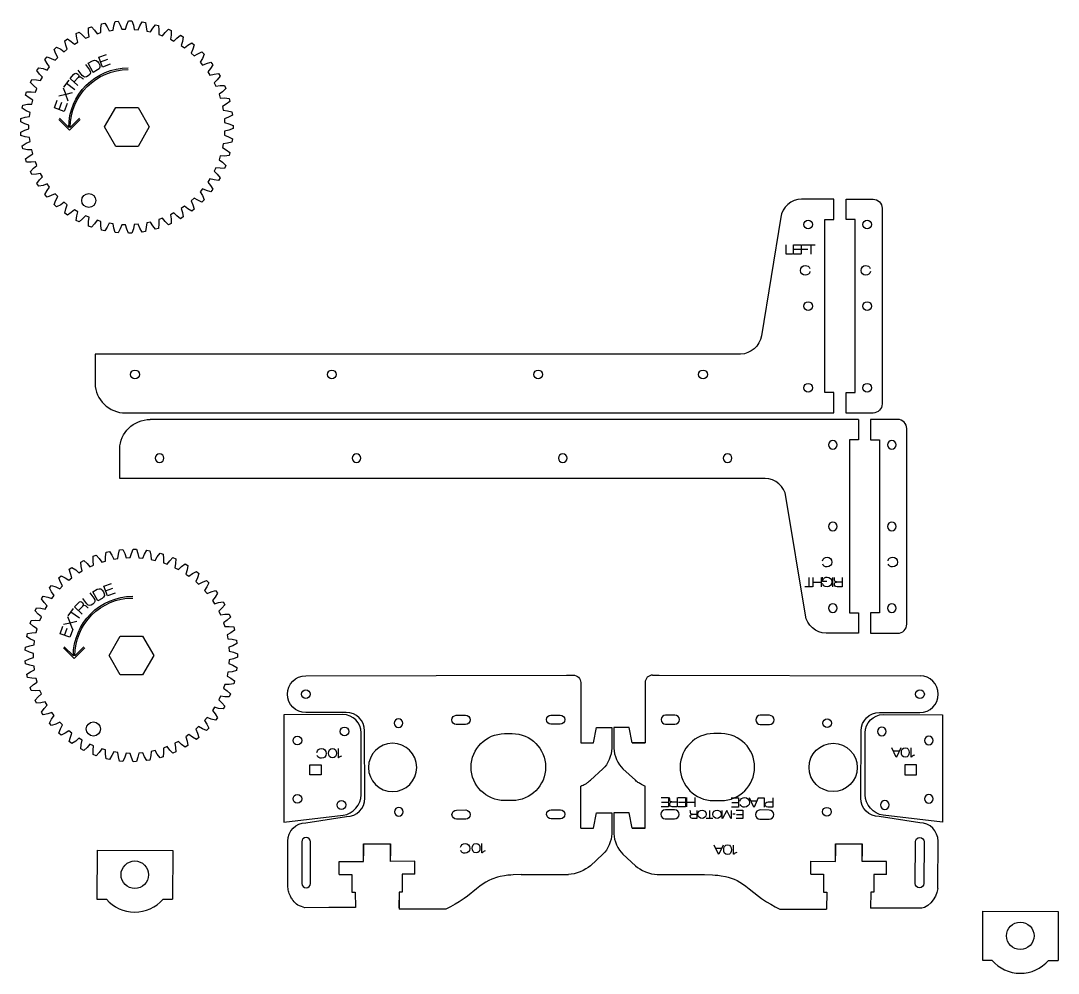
# Model space of a CAD drawing. Extents: x -1581 to 572, y -350 to 1591.
# Drawn here: x 232.6 to 572.3, y 143 to 454.8 of the extents above; entities that cross this region are included whole.
import ezdxf

# ---------------------------------------------------------------- set-up
doc = ezdxf.new("R2010")
doc.units = 0
doc.layers.add('Cuts', color=1, linetype='Continuous', lineweight=25, true_color=0xff0000)
doc.layers.add('Text', color=5, linetype='Continuous', lineweight=25, true_color=0x0000ff)

msp = doc.modelspace()

# ---------------------------------------------------------------- linework, layer by layer
at = {"layer": 'Cuts', "color": 1, "lineweight": 25, "true_color": 0xff0000}
for p, q in [((506.92, 324.26), (275.01, 324.26)), ((325.9, 240.35), (411.34, 240.58)), ((411.34, 240.58), (413.47, 240.58)), ((415.95, 238.12), (415.95, 218.42)), ((437.04, 238.12), (437.04, 218.42)), ((439.51, 240.58), (441.64, 240.58)), ((441.64, 240.58), (527.09, 240.35)), ((420.15, 218.42), (421.14, 223.44)), ((421.14, 223.44), (426.14, 223.45)), ((426.14, 223.45), (426.15, 216.61)), ((426.85, 223.45), (426.83, 216.61)), ((431.85, 223.44), (426.85, 223.45)), ((432.84, 218.42), (431.85, 223.44)), ((415.95, 218.42), (420.15, 218.42)), ((432.84, 218.42), (437.04, 218.42)), ((437.04, 218.42), (432.84, 218.42)), ((415.95, 190.47), (415.95, 204.25)), ((437.04, 190.47), (437.04, 204.25)), ((420.15, 190.47), (421.14, 195.49)), ((421.14, 195.49), (426.14, 195.5)), ((426.14, 195.5), (426.15, 188.66)), ((426.85, 195.5), (426.83, 188.66)), ((431.85, 195.49), (426.85, 195.5)), ((432.84, 190.47), (431.85, 195.49)), ((415.95, 190.47), (420.15, 190.47)), ((432.84, 190.47), (437.04, 190.47)), ((437.04, 190.47), (432.84, 190.47)), ((344.82, 185.32), (353.62, 185.35)), ((344.82, 185.33), (344.83, 181.38)), ((344.83, 179.56), (344.82, 185.32)), ((353.63, 179.62), (353.62, 185.35)), ((353.62, 185.35), (353.62, 181.41)), ((499.36, 179.62), (499.37, 185.35)), ((499.37, 185.34), (499.36, 181.4)), ((499.37, 185.34), (508.17, 185.33)), ((508.16, 181.37), (508.17, 185.33)), ((508.17, 185.33), (508.16, 181.37)), ((257.55, 183.29), (257.49, 167.29)), ((257.55, 183.29), (282.35, 183.2)), ((282.35, 183.2), (282.29, 167.2)), ((508.16, 179.56), (508.16, 181.37)), ((336.84, 179.55), (344.83, 179.56)), ((336.84, 175.35), (336.84, 179.55)), ((361.64, 179.63), (353.63, 179.62)), ((361.64, 175.43), (361.64, 179.63)), ((491.35, 175.43), (491.35, 179.63)), ((491.35, 179.63), (499.36, 179.62)), ((516.15, 179.55), (508.16, 179.56)), ((516.15, 175.35), (516.15, 179.55)), ((336.84, 175.35), (341.01, 175.36)), ((341.01, 175.36), (341.01, 169.52)), ((361.64, 175.43), (357.49, 175.42)), ((357.49, 175.42), (357.49, 169.58)), ((357.49, 175.42), (357.49, 169.56)), ((385.82, 173.31), (384.89, 172.81)), ((386.83, 173.77), (385.82, 173.31)), ((388.75, 174.41), (386.83, 173.77)), ((389.62, 174.63), (388.75, 174.41)), ((391.05, 174.9), (389.62, 174.63)), ((392.09, 175.05), (391.05, 174.9)), ((393.02, 175.15), (392.09, 175.05)), ((393.84, 175.21), (393.02, 175.15)), ((396.48, 175.33), (393.84, 175.21)), ((396.48, 175.33), (411.99, 175.35)), ((441, 175.35), (456.51, 175.33)), ((456.51, 175.33), (459.15, 175.21)), ((459.15, 175.21), (459.97, 175.15)), ((459.97, 175.15), (460.89, 175.05)), ((460.89, 175.05), (461.94, 174.9)), ((461.94, 174.9), (463.37, 174.63)), ((463.37, 174.63), (464.23, 174.41)), ((464.23, 174.41), (466.16, 173.77)), ((466.16, 173.77), (467.16, 173.31)), ((467.16, 173.31), (468.1, 172.81)), ((491.35, 175.43), (495.5, 175.42)), ((495.5, 175.42), (495.5, 169.58)), ((516.15, 175.35), (511.98, 175.36)), ((511.98, 175.36), (511.98, 169.52)), ((320.06, 171.16), (320.04, 171.6)), ((381.82, 170.6), (378.83, 168.2)), ((382.92, 171.46), (381.82, 170.6)), ((383.74, 172.07), (382.92, 171.46)), ((384.89, 172.81), (383.74, 172.07)), ((468.1, 172.81), (469.25, 172.07)), ((469.25, 172.07), (470.07, 171.46)), ((470.07, 171.46), (471.16, 170.6)), ((471.16, 170.6), (474.16, 168.2)), ((532.89, 170.76), (532.6, 169.47)), ((532.89, 170.76), (532.94, 171.6)), ((257.49, 167.29), (260.61, 167.28)), ((279.17, 167.21), (282.29, 167.2)), ((341.01, 169.52), (342.06, 169.52)), ((342.06, 169.52), (342.19, 164.56)), ((356.46, 169.54), (356.44, 164.44)), ((357.49, 169.58), (356.46, 169.56)), ((356.46, 169.56), (356.51, 163.94)), ((357.49, 169.56), (356.46, 169.54)), ((377.77, 167.43), (376.18, 166.37)), ((378.83, 168.2), (377.77, 167.43)), ((474.16, 168.2), (475.21, 167.43)), ((475.21, 167.43), (476.81, 166.37)), ((495.5, 169.58), (496.53, 169.56)), ((496.53, 169.56), (496.48, 163.94)), ((510.93, 169.52), (510.88, 164.3)), ((511.98, 169.52), (510.93, 169.52)), ((531.42, 167.04), (530.57, 166)), ((532.11, 168.22), (531.42, 167.04)), ((532.6, 169.47), (532.11, 168.22)), ((333.49, 164.49), (325.65, 164.45)), ((342.19, 164.56), (333.49, 164.49)), ((368.99, 164), (356.51, 163.94)), ((371.81, 164.02), (368.99, 164)), ((373.31, 164.74), (371.81, 164.02)), ((374.82, 165.56), (373.31, 164.74)), ((376.18, 166.37), (374.82, 165.56)), ((476.81, 166.37), (478.17, 165.56)), ((478.17, 165.56), (479.68, 164.74)), ((479.68, 164.74), (481.17, 164.02)), ((481.17, 164.02), (483.99, 164)), ((483.99, 164), (496.48, 163.94)), ((527.71, 164.33), (510.9, 164.3)), ((528.49, 164.56), (527.71, 164.33)), ((529.59, 165.16), (528.49, 164.56)), ((530.57, 166), (529.59, 165.16)), ((547.55, 163.29), (547.49, 147.29)), ((547.55, 163.29), (572.35, 163.2)), ((572.35, 163.2), (572.29, 147.2)), ((547.49, 147.29), (550.61, 147.28)), ((569.17, 147.21), (572.29, 147.2))]:
    msp.add_line(p, q, dxfattribs=at)
for points in [[(302.09, 420.53), (302.09, 419.47), (300.71, 418.93), (299.33, 418.59), (299.25, 417.31), (300.57, 416.79), (301.87, 416.08), (301.73, 415.03), (300.3, 414.67), (298.89, 414.5), (298.64, 413.25), (299.89, 412.57), (301.08, 411.69), (300.82, 410.67), (299.35, 410.49), (297.93, 410.51), (297.52, 409.3), (298.67, 408.46), (299.74, 407.44), (299.35, 406.46), (297.87, 406.48), (296.46, 406.67), (295.91, 405.52), (296.94, 404.55), (297.87, 403.4), (297.35, 402.48), (295.89, 402.68), (294.52, 403.06), (293.82, 401.98), (294.72, 400.88), (295.5, 399.63), (294.87, 398.78), (293.44, 399.17), (292.13, 399.72), (291.3, 398.74), (292.05, 397.54), (292.66, 396.19), (291.93, 395.43), (290.56, 396), (289.33, 396.71), (288.38, 395.85), (288.97, 394.56), (289.41, 393.14), (288.58, 392.48), (287.3, 393.22), (286.17, 394.08), (285.12, 393.35), (285.54, 392), (285.79, 390.54), (284.89, 389.99), (283.71, 390.89), (282.7, 391.89), (281.57, 391.3), (281.81, 389.9), (281.87, 388.42), (280.91, 387.99), (279.85, 389.03), (278.98, 390.15), (277.78, 389.71), (277.84, 388.29), (277.71, 386.81), (276.7, 386.51), (275.79, 387.68), (275.07, 388.9), (273.82, 388.62), (273.7, 387.2), (273.38, 385.76), (272.34, 385.59), (271.59, 386.86), (271.03, 388.17), (269.75, 388.04), (269.45, 386.66), (268.96, 385.26), (267.9, 385.23), (267.31, 386.59), (266.93, 387.95), (265.65, 387.99), (265.17, 386.66), (264.5, 385.34), (263.45, 385.44), (263.04, 386.86), (262.83, 388.27), (261.57, 388.47), (260.93, 387.2), (260.09, 385.98), (259.06, 386.22), (258.84, 387.68), (258.81, 389.1), (257.58, 389.46), (256.78, 388.29), (255.8, 387.18), (254.81, 387.55), (254.77, 389.03), (254.93, 390.44), (253.76, 390.96), (252.82, 389.9), (251.7, 388.93), (250.76, 389.41), (250.92, 390.89), (251.25, 392.27), (250.16, 392.93), (249.08, 392), (247.85, 391.18), (246.99, 391.78), (247.33, 393.22), (247.83, 394.55), (246.83, 395.35), (245.65, 394.56), (244.33, 393.9), (243.54, 394.61), (244.07, 396), (244.74, 397.25), (243.85, 398.17), (242.58, 397.54), (241.18, 397.06), (240.49, 397.86), (241.19, 399.17), (242.02, 400.32), (241.25, 401.35), (239.91, 400.88), (238.46, 400.59), (237.88, 401.47), (238.74, 402.68), (239.71, 403.72), (239.08, 404.83), (237.69, 404.55), (236.21, 404.44), (235.75, 405.39), (236.76, 406.48), (237.85, 407.38), (237.37, 408.57), (235.96, 408.46), (234.48, 408.54), (234.14, 409.54), (235.28, 410.49), (236.48, 411.25), (236.16, 412.49), (234.74, 412.57), (233.28, 412.84), (233.08, 413.87), (234.33, 414.67), (235.61, 415.27), (235.45, 416.54), (234.05, 416.79), (232.64, 417.25), (232.58, 418.3), (233.92, 418.93), (235.27, 419.36), (235.27, 420.64), (233.92, 421.07), (232.58, 421.7), (232.64, 422.76), (234.05, 423.21), (235.45, 423.46), (235.61, 424.73), (234.33, 425.33), (233.08, 426.13), (233.28, 427.17), (234.74, 427.44), (236.16, 427.51), (236.48, 428.75), (235.28, 429.51), (234.14, 430.46), (234.48, 431.46), (235.96, 431.54), (237.37, 431.43), (237.85, 432.62), (236.76, 433.53), (235.75, 434.61), (236.21, 435.56), (237.69, 435.46), (239.08, 435.17), (239.71, 436.28), (238.74, 437.32), (237.88, 438.53), (238.46, 439.41), (239.91, 439.12), (241.25, 438.65), (242.02, 439.68), (241.19, 440.83), (240.49, 442.14), (241.18, 442.94), (242.58, 442.47), (243.85, 441.83), (244.74, 442.75), (244.07, 444), (243.54, 445.39), (244.33, 446.1), (245.65, 445.44), (246.83, 444.65), (247.83, 445.45), (247.33, 446.78), (246.99, 448.22), (247.85, 448.82), (249.08, 448), (250.16, 447.07), (251.25, 447.73), (250.92, 449.12), (250.76, 450.59), (251.7, 451.08), (252.82, 450.11), (253.76, 449.04), (254.93, 449.56), (254.77, 450.97), (254.81, 452.45), (255.8, 452.82), (256.78, 451.71), (257.58, 450.54), (258.81, 450.9), (258.84, 452.32), (259.06, 453.79), (260.09, 454.02), (260.93, 452.8), (261.57, 451.53), (262.83, 451.74), (263.04, 453.14), (263.45, 454.56), (264.5, 454.66), (265.17, 453.35), (265.65, 452.01), (266.93, 452.05), (267.31, 453.41), (267.9, 454.77), (268.96, 454.74), (269.45, 453.35), (269.75, 451.96), (271.03, 451.84), (271.59, 453.14), (272.34, 454.41), (273.38, 454.24), (273.7, 452.8), (273.82, 451.38), (275.07, 451.1), (275.79, 452.32), (276.7, 453.49), (277.71, 453.19), (277.84, 451.71), (277.78, 450.29), (278.98, 449.85), (279.85, 450.97), (280.91, 452.01), (281.87, 451.58), (281.81, 450.11), (281.57, 448.71), (282.7, 448.12), (283.71, 449.12), (284.89, 450.01), (285.79, 449.46), (285.54, 448), (285.12, 446.65), (286.17, 445.92), (287.3, 446.78), (288.58, 447.52), (289.41, 446.86), (288.97, 445.44), (288.38, 444.15), (289.33, 443.29), (290.56, 444), (291.93, 444.57), (292.66, 443.81), (292.05, 442.47), (291.3, 441.26), (292.13, 440.29), (293.44, 440.83), (294.87, 441.22), (295.5, 440.38), (294.72, 439.12), (293.82, 438.02), (294.52, 436.95), (295.89, 437.32), (297.35, 437.52), (297.87, 436.6), (296.94, 435.46), (295.91, 434.48), (296.46, 433.33), (297.87, 433.53), (299.35, 433.54), (299.74, 432.56), (298.67, 431.54), (297.52, 430.7), (297.93, 429.49), (299.35, 429.51), (300.82, 429.33), (301.08, 428.31), (299.89, 427.44), (298.64, 426.75), (298.89, 425.5), (300.3, 425.33), (301.73, 424.97), (301.87, 423.92), (300.57, 423.21), (299.25, 422.69), (299.33, 421.42), (300.71, 421.07), (302.09, 420.53)], [(263.67, 413.65), (260, 420), (263.67, 426.35), (271, 426.35), (274.66, 420), (271, 413.65), (263.67, 413.65), (263.67, 413.65)], [(498.85, 333.09), (495.9, 333.09), (495.9, 389.69), (498.85, 389.69), (498.85, 396.39), (498.85, 396.38), (488.24, 396.38)], [(511.68, 326.38), (502.85, 326.38), (502.85, 333.08), (505.8, 333.08), (505.8, 389.68), (502.85, 389.68), (502.85, 396.38), (505.76, 396.38), (511.68, 396.38)], [(514.68, 393.38), (514.68, 329.38), (514.68, 329.38)], [(481.46, 390.43), (475.11, 351.62)], [(468.33, 345.67), (460.73, 345.67), (256.95, 345.67)], [(266.95, 326.39), (498.86, 326.39), (498.86, 333.08), (498.85, 333.09)], [(506.92, 324.26), (506.92, 317.56), (503.97, 317.56), (503.97, 260.96), (506.92, 260.96), (506.92, 254.26), (496.3, 254.26)], [(519.74, 324.26), (510.91, 324.26), (510.91, 317.56), (513.86, 317.56), (513.86, 260.97), (510.91, 260.97), (510.91, 254.27), (519.74, 254.27)], [(522.74, 257.27), (522.74, 321.27), (522.74, 321.26)], [(476.39, 304.98), (468.79, 304.98), (265.01, 304.98)], [(489.52, 260.21), (483.17, 299.03)], [(303.58, 247.54), (303.58, 246.49), (302.21, 245.94), (300.83, 245.6), (300.75, 244.33), (302.07, 243.81), (303.37, 243.09), (303.23, 242.05), (301.79, 241.68), (300.38, 241.52), (300.14, 240.26), (301.39, 239.58), (302.58, 238.71), (302.31, 237.68), (300.84, 237.51), (299.42, 237.53), (299.02, 236.31), (300.17, 235.48), (301.24, 234.46), (300.84, 233.48), (299.36, 233.49), (297.96, 233.69), (297.4, 232.54), (298.43, 231.56), (299.37, 230.41), (298.85, 229.49), (297.38, 229.69), (296.01, 230.07), (295.32, 229), (296.21, 227.9), (296.99, 226.64), (296.36, 225.8), (294.93, 226.18), (293.62, 226.73), (292.79, 225.76), (293.55, 224.55), (294.16, 223.2), (293.42, 222.45), (292.06, 223.01), (290.82, 223.72), (289.88, 222.87), (290.47, 221.57), (290.9, 220.16), (290.08, 219.5), (288.79, 220.24), (287.67, 221.1), (286.62, 220.37), (287.04, 219.01), (287.29, 217.55), (286.38, 217.01), (285.21, 217.9), (284.2, 218.9), (283.06, 218.31), (283.31, 216.91), (283.37, 215.43), (282.4, 215), (281.35, 216.04), (280.48, 217.16), (279.28, 216.72), (279.34, 215.3), (279.21, 213.83), (278.2, 213.53), (277.29, 214.69), (276.56, 215.92), (275.32, 215.63), (275.2, 214.22), (274.88, 212.77), (273.84, 212.6), (273.08, 213.88), (272.52, 215.18), (271.25, 215.06), (270.95, 213.67), (270.45, 212.28), (269.4, 212.24), (268.81, 213.6), (268.42, 214.97), (267.14, 215.01), (266.67, 213.67), (265.99, 212.35), (264.94, 212.45), (264.54, 213.88), (264.33, 215.28), (263.06, 215.49), (262.42, 214.22), (261.59, 213), (260.56, 213.23), (260.33, 214.69), (260.31, 216.11), (259.08, 216.48), (258.28, 215.3), (257.29, 214.2), (256.3, 214.56), (256.27, 216.04), (256.42, 217.46), (255.25, 217.97), (254.31, 216.91), (253.19, 215.94), (252.26, 216.43), (252.41, 217.9), (252.74, 219.28), (251.65, 219.95), (250.58, 219.01), (249.35, 218.19), (248.48, 218.8), (248.82, 220.24), (249.33, 221.56), (248.33, 222.36), (247.15, 221.57), (245.82, 220.92), (245.04, 221.63), (245.56, 223.01), (246.24, 224.26), (245.35, 225.18), (244.07, 224.55), (242.67, 224.07), (241.99, 224.88), (242.68, 226.18), (243.51, 227.34), (242.75, 228.36), (241.4, 227.9), (239.95, 227.6), (239.38, 228.49), (240.24, 229.69), (241.2, 230.73), (240.57, 231.85), (239.18, 231.56), (237.71, 231.45), (237.25, 232.4), (238.26, 233.49), (239.35, 234.4), (238.87, 235.58), (237.45, 235.48), (235.97, 235.56), (235.64, 236.56), (236.78, 237.51), (237.98, 238.27), (237.65, 239.51), (236.23, 239.58), (234.78, 239.85), (234.58, 240.89), (235.82, 241.68), (237.11, 242.28), (236.95, 243.55), (235.55, 243.81), (234.14, 244.26), (234.07, 245.31), (235.41, 245.94), (236.77, 246.38), (236.77, 247.65), (235.41, 248.09), (234.07, 248.72), (234.14, 249.77), (235.55, 250.22), (236.95, 250.48), (237.11, 251.75), (235.82, 252.35), (234.58, 253.15), (234.78, 254.18), (236.23, 254.45), (237.65, 254.53), (237.98, 255.76), (236.78, 256.52), (235.64, 257.47), (235.97, 258.47), (237.45, 258.56), (238.87, 258.45), (239.35, 259.63), (238.26, 260.54), (237.25, 261.63), (237.71, 262.58), (239.18, 262.47), (240.57, 262.18), (241.2, 263.3), (240.24, 264.34), (239.38, 265.54), (239.95, 266.43), (241.4, 266.13), (242.75, 265.67), (243.51, 266.69), (242.68, 267.85), (241.99, 269.16), (242.67, 269.96), (244.07, 269.48), (245.35, 268.85), (246.24, 269.77), (245.56, 271.02), (245.04, 272.4), (245.82, 273.11), (247.15, 272.46), (248.33, 271.67), (249.33, 272.47), (248.82, 273.79), (248.48, 275.23), (249.35, 275.84), (250.58, 275.02), (251.65, 274.09), (252.74, 274.75), (252.41, 276.13), (252.26, 277.6), (253.19, 278.09), (254.31, 277.12), (255.25, 276.06), (256.42, 276.58), (256.27, 277.99), (256.3, 279.47), (257.29, 279.83), (258.28, 278.73), (259.08, 277.55), (260.31, 277.92), (260.33, 279.34), (260.56, 280.8), (261.59, 281.04), (262.42, 279.81), (263.06, 278.55), (264.33, 278.75), (264.54, 280.16), (264.94, 281.58), (265.99, 281.68), (266.67, 280.36), (267.14, 279.02), (268.42, 279.06), (268.81, 280.43), (269.4, 281.79), (270.45, 281.76), (270.95, 280.36), (271.25, 278.97), (272.52, 278.85), (273.08, 280.16), (273.84, 281.43), (274.88, 281.26), (275.2, 279.81), (275.32, 278.4), (276.56, 278.11), (277.29, 279.34), (278.2, 280.5), (279.21, 280.2), (279.34, 278.73), (279.28, 277.31), (280.48, 276.87), (281.35, 277.99), (282.4, 279.03), (283.37, 278.6), (283.31, 277.12), (283.06, 275.72), (284.2, 275.13), (285.21, 276.13), (286.38, 277.03), (287.29, 276.48), (287.04, 275.02), (286.62, 273.66), (287.67, 272.93), (288.79, 273.79), (290.08, 274.53), (290.9, 273.87), (290.47, 272.46), (289.88, 271.17), (290.82, 270.31), (292.06, 271.02), (293.42, 271.59), (294.16, 270.83), (293.55, 269.48), (292.79, 268.27), (293.62, 267.3), (294.93, 267.85), (296.36, 268.24), (296.99, 267.39), (296.21, 266.13), (295.32, 265.03), (296.01, 263.96), (297.38, 264.34), (298.85, 264.54), (299.37, 263.62), (298.43, 262.47), (297.4, 261.5), (297.96, 260.34), (299.36, 260.54), (300.84, 260.55), (301.24, 259.58), (300.17, 258.56), (299.02, 257.72), (299.42, 256.51), (300.84, 256.52), (302.31, 256.35), (302.58, 255.33), (301.39, 254.45), (300.14, 253.77), (300.38, 252.51), (301.79, 252.35), (303.23, 251.99), (303.37, 250.94), (302.07, 250.22), (300.75, 249.71), (300.83, 248.43), (302.21, 248.09), (303.58, 247.54)], [(256.13, 267.89), (257.6, 268.69)], [(263.48, 267.41), (260.95, 266.48), (259.78, 269.7), (262.28, 270.62)], [(260.32, 268.21), (262.72, 269.08)], [(254.19, 263.93), (252.86, 265.65)], [(255.23, 267.47), (256.55, 265.75)], [(259.24, 265.68), (257.77, 264.88), (256.13, 267.89), (256.13, 267.89)], [(248.14, 260.02), (249.88, 262.4)], [(252.72, 260.56), (250.2, 262.88), (251.48, 264.27)], [(252.85, 263.18), (252.86, 263.17), (251.5, 261.69)], [(247.92, 259.79), (248.78, 257.63)], [(251.78, 259.19), (249.02, 261.22)], [(249.58, 255.51), (248.67, 252.97), (245.45, 254.13), (246.34, 256.64)], [(249.58, 255.51), (248.78, 257.63), (246.55, 257.12)], [(246.94, 253.59), (247.81, 256)], [(250.93, 258.17), (248.78, 257.63)], [(265.16, 240.67), (261.5, 247.02), (265.16, 253.37), (272.49, 253.37), (276.16, 247.02), (272.49, 240.67), (265.16, 240.67), (265.16, 240.67)], [(253.52, 249.49), (250.04, 246.02), (246.57, 249.49)], [(246.79, 249.88), (249.8, 246.88)], [(253.29, 249.87), (250.3, 246.88)], [(338.1, 227.67), (318.72, 227.61), (318.72, 192.5), (338.13, 194.74)], [(339.16, 228.35), (325.93, 228.34)], [(513.83, 228.35), (527.06, 228.34)], [(515.05, 227.67), (534.42, 227.61), (534.42, 192.5), (515.02, 194.74)], [(375.21, 227.42), (378.22, 227.43), (378.22, 227.43)], [(378.23, 224.43), (375.22, 224.42)], [(406.21, 227.51), (409.22, 227.52), (409.22, 227.52)], [(409.23, 224.52), (406.22, 224.51)], [(443.76, 224.52), (446.77, 224.51)], [(446.78, 227.51), (443.77, 227.52), (443.77, 227.52)], [(474.76, 224.43), (477.77, 224.42)], [(477.77, 227.42), (474.77, 227.43), (474.77, 227.43)], [(344.09, 201.44), (344.09, 221.66), (344.09, 221.66)], [(344.09, 201.44), (344.09, 221.66), (344.09, 221.66)], [(345.28, 200.28), (345.18, 222.37)], [(390.98, 221.42), (393.48, 221.42), (393.48, 221.42)], [(462, 221.42), (459.5, 221.42), (459.5, 221.42)], [(507.71, 200.28), (507.81, 222.37)], [(509.06, 201.44), (509.06, 221.66), (509.06, 221.66)], [(509.06, 201.44), (509.06, 221.66), (509.06, 221.66)], [(327.21, 210.53), (327.21, 211.25), (331.01, 211.25), (331.01, 207.95), (327.21, 207.95), (327.21, 210.53), (327.21, 210.53)], [(525.93, 210.53), (525.93, 211.25), (522.13, 211.25), (522.13, 207.95), (525.93, 207.95), (525.93, 210.53), (525.93, 210.53)], [(423.22, 209.9), (419.13, 206.14)], [(429.77, 209.9), (433.85, 206.14)], [(393.54, 199.52), (391.04, 199.51)], [(459.44, 199.52), (461.94, 199.51)], [(325.99, 192.23), (339.3, 194.26)], [(375.3, 196.42), (378.31, 196.43), (378.31, 196.43)], [(406.3, 196.51), (409.31, 196.51), (409.31, 196.51)], [(446.69, 196.51), (443.68, 196.52), (443.68, 196.52)], [(477.69, 196.42), (474.68, 196.43), (474.68, 196.43)], [(527, 192.23), (513.69, 194.26)], [(378.31, 193.43), (375.31, 193.42)], [(409.31, 193.51), (406.3, 193.51)], [(443.67, 193.52), (446.68, 193.51)], [(474.67, 193.43), (477.68, 193.42)], [(320.04, 171.6), (320, 186.21)], [(324.59, 186.02), (324.63, 172.36), (324.63, 172.36)], [(327.48, 172.37), (327.44, 186.03)], [(525.51, 172.37), (525.55, 186.03)], [(528.4, 186.02), (528.36, 172.36), (528.36, 172.36)], [(532.94, 171.6), (532.98, 186.21)], [(423.22, 181.95), (419.13, 178.2)], [(429.77, 181.95), (433.85, 178.2)]]:
    msp.add_lwpolyline(points, dxfattribs=at)
for centre in [(269.92, 175.24), (559.92, 155.24)]:
    msp.add_circle(centre, 4.5, dxfattribs=at)
for centre in [(269.92, 175.24), (559.92, 155.24)]:
    msp.add_arc(centre, 12.25, 220.5677, 319.0221, dxfattribs=at)
for points in [[(252.56, 395.94), (252.56, 397.21), (253.59, 398.24), (254.86, 398.24)], [(254.86, 398.24), (256.13, 398.24), (257.16, 397.21), (257.16, 395.94)], [(254.86, 393.64), (253.59, 393.64), (252.56, 394.67), (252.56, 395.94)], [(257.16, 395.94), (257.16, 394.67), (256.13, 393.64), (254.86, 393.64)], [(488.24, 396.38), (484.94, 396.38), (481.89, 393.71), (481.46, 390.43)], [(511.68, 396.38), (513.33, 396.38), (514.68, 395.03), (514.68, 393.38)], [(489.02, 388.11), (489.02, 388.9), (489.66, 389.53), (490.45, 389.53)], [(490.45, 386.68), (489.66, 386.68), (489.02, 387.32), (489.02, 388.11)], [(490.45, 389.53), (491.23, 389.53), (491.87, 388.9), (491.87, 388.11)], [(491.87, 388.11), (491.87, 387.32), (491.23, 386.68), (490.45, 386.68)], [(508.34, 388.11), (508.34, 388.9), (508.98, 389.53), (509.76, 389.53)], [(509.76, 386.68), (508.98, 386.68), (508.34, 387.32), (508.34, 388.11)], [(509.76, 389.53), (510.55, 389.53), (511.19, 388.9), (511.19, 388.11)], [(511.19, 388.11), (511.19, 387.32), (510.55, 386.68), (509.76, 386.68)], [(489.02, 361.38), (489.02, 362.17), (489.66, 362.81), (490.45, 362.81)], [(490.45, 359.96), (489.66, 359.96), (489.02, 360.6), (489.02, 361.38)], [(490.45, 362.81), (491.23, 362.81), (491.87, 362.17), (491.87, 361.38)], [(491.87, 361.38), (491.87, 360.6), (491.23, 359.96), (490.45, 359.96)], [(508.34, 361.38), (508.34, 362.17), (508.98, 362.81), (509.76, 362.81)], [(509.76, 359.96), (508.98, 359.96), (508.34, 360.6), (508.34, 361.38)], [(509.76, 362.81), (510.55, 362.81), (511.19, 362.17), (511.19, 361.38)], [(511.19, 361.38), (511.19, 360.6), (510.55, 359.96), (509.76, 359.96)], [(475.11, 351.62), (474.68, 348.34), (471.63, 345.67), (468.33, 345.67)], [(256.95, 345.67), (256.95, 345.67), (256.95, 341.33), (256.95, 336.03)], [(268.57, 339.02), (268.57, 339.81), (269.21, 340.45), (269.99, 340.45)], [(269.99, 340.45), (270.78, 340.45), (271.42, 339.81), (271.42, 339.02)], [(333.04, 339.02), (333.04, 339.81), (333.68, 340.45), (334.46, 340.45)], [(334.46, 340.45), (335.25, 340.45), (335.89, 339.81), (335.89, 339.02)], [(400.57, 339.02), (400.57, 339.81), (401.21, 340.45), (402, 340.45)], [(402, 340.45), (402.79, 340.45), (403.42, 339.81), (403.42, 339.02)], [(454.58, 339.02), (454.58, 339.81), (455.22, 340.45), (456.01, 340.45)], [(456.01, 340.45), (456.79, 340.45), (457.43, 339.81), (457.43, 339.02)], [(269.99, 337.6), (269.21, 337.6), (268.57, 338.24), (268.57, 339.02)], [(271.42, 339.02), (271.42, 338.24), (270.78, 337.6), (269.99, 337.6)], [(334.46, 337.6), (333.68, 337.6), (333.04, 338.24), (333.04, 339.02)], [(335.89, 339.02), (335.89, 338.24), (335.25, 337.6), (334.46, 337.6)], [(402, 337.6), (401.21, 337.6), (400.57, 338.24), (400.57, 339.02)], [(403.42, 339.02), (403.42, 338.24), (402.79, 337.6), (402, 337.6)], [(456.01, 337.6), (455.22, 337.6), (454.58, 338.24), (454.58, 339.02)], [(457.43, 339.02), (457.43, 338.24), (456.79, 337.6), (456.01, 337.6)], [(256.95, 336.03), (256.95, 330.72), (261.45, 326.39), (266.95, 326.39)], [(489.02, 334.66), (489.02, 335.45), (489.66, 336.08), (490.45, 336.08)], [(490.45, 333.24), (489.66, 333.24), (489.02, 333.87), (489.02, 334.66)], [(490.45, 336.08), (491.23, 336.08), (491.87, 335.45), (491.87, 334.66)], [(491.87, 334.66), (491.87, 333.87), (491.23, 333.24), (490.45, 333.24)], [(508.34, 334.66), (508.34, 335.45), (508.98, 336.08), (509.76, 336.08)], [(509.76, 333.24), (508.98, 333.24), (508.34, 333.87), (508.34, 334.66)], [(509.76, 336.08), (510.55, 336.08), (511.19, 335.45), (511.19, 334.66)], [(511.19, 334.66), (511.19, 333.87), (510.55, 333.24), (509.76, 333.24)], [(514.68, 329.38), (514.68, 327.73), (513.33, 326.38), (511.68, 326.38)], [(265.01, 314.62), (265.01, 319.93), (269.51, 324.26), (275.01, 324.26)], [(522.74, 321.26), (522.74, 322.91), (521.39, 324.26), (519.74, 324.26)], [(498.51, 317.41), (497.72, 317.41), (497.08, 316.78), (497.08, 315.99)], [(497.08, 315.99), (497.08, 315.2), (497.72, 314.56), (498.51, 314.56)], [(499.93, 315.99), (499.93, 316.78), (499.3, 317.41), (498.51, 317.41)], [(498.51, 314.56), (499.3, 314.56), (499.93, 315.2), (499.93, 315.99)], [(517.82, 317.41), (517.03, 317.41), (516.4, 316.78), (516.4, 315.99)], [(516.4, 315.99), (516.4, 315.2), (517.03, 314.56), (517.82, 314.56)], [(519.25, 315.99), (519.25, 316.78), (518.61, 317.41), (517.82, 317.41)], [(517.82, 314.56), (518.61, 314.56), (519.25, 315.2), (519.25, 315.99)], [(265.01, 304.98), (265.01, 304.98), (265.01, 309.32), (265.01, 314.62)], [(278.05, 313.05), (277.27, 313.05), (276.63, 312.41), (276.63, 311.62)], [(279.48, 311.62), (279.48, 312.41), (278.84, 313.05), (278.05, 313.05)], [(342.53, 313.05), (341.74, 313.05), (341.1, 312.41), (341.1, 311.62)], [(343.95, 311.62), (343.95, 312.41), (343.31, 313.05), (342.53, 313.05)], [(410.06, 313.05), (409.27, 313.05), (408.63, 312.41), (408.63, 311.62)], [(411.48, 311.62), (411.48, 312.41), (410.85, 313.05), (410.06, 313.05)], [(464.07, 313.05), (463.28, 313.05), (462.64, 312.41), (462.64, 311.62)], [(465.49, 311.62), (465.49, 312.41), (464.86, 313.05), (464.07, 313.05)], [(276.63, 311.62), (276.63, 310.84), (277.27, 310.2), (278.05, 310.2)], [(278.05, 310.2), (278.84, 310.2), (279.48, 310.84), (279.48, 311.62)], [(341.1, 311.62), (341.1, 310.84), (341.74, 310.2), (342.53, 310.2)], [(342.53, 310.2), (343.31, 310.2), (343.95, 310.84), (343.95, 311.62)], [(408.63, 311.62), (408.63, 310.84), (409.27, 310.2), (410.06, 310.2)], [(410.06, 310.2), (410.85, 310.2), (411.48, 310.84), (411.48, 311.62)], [(462.64, 311.62), (462.64, 310.84), (463.28, 310.2), (464.07, 310.2)], [(464.07, 310.2), (464.86, 310.2), (465.49, 310.84), (465.49, 311.62)], [(483.17, 299.03), (482.74, 302.31), (479.69, 304.98), (476.39, 304.98)], [(498.51, 290.69), (497.72, 290.69), (497.08, 290.05), (497.08, 289.26)], [(497.08, 289.26), (497.08, 288.48), (497.72, 287.84), (498.51, 287.84)], [(499.93, 289.26), (499.93, 290.05), (499.3, 290.69), (498.51, 290.69)], [(498.51, 287.84), (499.3, 287.84), (499.93, 288.48), (499.93, 289.26)], [(517.82, 290.69), (517.03, 290.69), (516.4, 290.05), (516.4, 289.26)], [(516.4, 289.26), (516.4, 288.48), (517.03, 287.84), (517.82, 287.84)], [(519.25, 289.26), (519.25, 290.05), (518.61, 290.69), (517.82, 290.69)], [(517.82, 287.84), (518.61, 287.84), (519.25, 288.48), (519.25, 289.26)], [(257.6, 268.69), (258.43, 269.14), (259.18, 268.76), (259.67, 267.87)], [(249.8, 246.88), (249.8, 257.62), (258.51, 266.37), (269.25, 266.37)], [(250.3, 246.88), (250.3, 257.32), (258.81, 265.82), (269.25, 265.82)], [(256.55, 265.75), (257.09, 265.04), (256.97, 264.39), (256.18, 263.79)], [(259.67, 267.87), (260.16, 266.97), (260.07, 266.13), (259.24, 265.68)], [(251.48, 264.27), (251.94, 264.77), (252.36, 264.74), (252.8, 264.33)], [(252.8, 264.33), (253.04, 264.11), (253.23, 263.64), (252.85, 263.18)], [(252.86, 263.17), (253.22, 263.55), (253.55, 263.56), (253.9, 263.24)], [(253.9, 263.24), (253.99, 263.16), (254.5, 262.7), (254.65, 262.66)], [(256.18, 263.79), (255.39, 263.18), (254.73, 263.23), (254.19, 263.93)], [(498.51, 263.96), (497.72, 263.96), (497.08, 263.33), (497.08, 262.54)], [(497.08, 262.54), (497.08, 261.75), (497.72, 261.12), (498.51, 261.12)], [(499.93, 262.54), (499.93, 263.33), (499.3, 263.96), (498.51, 263.96)], [(498.51, 261.12), (499.3, 261.12), (499.93, 261.75), (499.93, 262.54)], [(517.82, 263.96), (517.03, 263.96), (516.4, 263.33), (516.4, 262.54)], [(516.4, 262.54), (516.4, 261.75), (517.03, 261.12), (517.82, 261.12)], [(519.25, 262.54), (519.25, 263.33), (518.61, 263.96), (517.82, 263.96)], [(517.82, 261.12), (518.61, 261.12), (519.25, 261.75), (519.25, 262.54)], [(496.3, 254.26), (493, 254.26), (489.95, 256.94), (489.52, 260.21)], [(519.74, 254.27), (521.39, 254.27), (522.74, 255.61), (522.74, 257.27)], [(319.91, 234.32), (319.91, 237.63), (322.58, 240.34), (325.9, 240.35)], [(413.47, 240.58), (414.84, 240.59), (415.95, 239.48), (415.95, 238.12)], [(439.51, 240.58), (438.15, 240.59), (437.04, 239.48), (437.04, 238.12)], [(533.07, 234.32), (533.08, 237.63), (530.4, 240.34), (527.09, 240.35)], [(324.5, 234.35), (324.5, 235.14), (325.14, 235.78), (325.92, 235.78)], [(325.92, 235.78), (326.71, 235.78), (327.35, 235.14), (327.35, 234.35)], [(525.64, 234.35), (525.64, 235.14), (526.28, 235.78), (527.06, 235.78)], [(527.06, 235.78), (527.85, 235.78), (528.49, 235.14), (528.49, 234.35)], [(325.93, 228.34), (322.62, 228.33), (319.92, 231.01), (319.91, 234.32)], [(325.92, 232.93), (325.14, 232.93), (324.5, 233.56), (324.5, 234.35)], [(327.35, 234.35), (327.35, 233.56), (326.71, 232.93), (325.92, 232.93)], [(527.06, 232.93), (526.28, 232.93), (525.64, 233.56), (525.64, 234.35)], [(528.49, 234.35), (528.49, 233.56), (527.85, 232.93), (527.06, 232.93)], [(527.06, 228.34), (530.37, 228.33), (533.06, 231.01), (533.07, 234.32)], [(344.09, 221.66), (344.09, 224.97), (341.41, 227.66), (338.1, 227.67)], [(345.18, 222.37), (345.17, 225.68), (342.48, 228.36), (339.16, 228.35)], [(507.81, 222.37), (507.82, 225.68), (510.51, 228.36), (513.83, 228.35)], [(509.06, 221.66), (509.05, 224.97), (511.73, 227.66), (515.05, 227.67)], [(254.05, 222.95), (254.05, 224.22), (255.08, 225.25), (256.35, 225.25)], [(256.35, 225.25), (257.63, 225.25), (258.66, 224.22), (258.66, 222.95)], [(356.3, 226.3), (355.52, 226.3), (354.88, 225.66), (354.88, 224.87)], [(354.88, 224.87), (354.89, 224.09), (355.52, 223.45), (356.31, 223.45)], [(357.73, 224.88), (357.73, 225.67), (357.09, 226.3), (356.3, 226.3)], [(356.31, 223.45), (357.1, 223.46), (357.73, 224.09), (357.73, 224.88)], [(373.72, 225.92), (373.71, 226.75), (374.38, 227.42), (375.21, 227.42)], [(375.22, 224.42), (374.39, 224.42), (373.72, 225.09), (373.72, 225.92)], [(378.22, 227.43), (379.05, 227.43), (379.72, 226.76), (379.73, 225.93)], [(379.73, 225.93), (379.73, 225.11), (379.06, 224.43), (378.23, 224.43)], [(404.72, 226), (404.71, 226.83), (405.38, 227.5), (406.21, 227.51)], [(406.22, 224.51), (405.39, 224.5), (404.72, 225.17), (404.72, 226)], [(409.22, 227.52), (410.05, 227.52), (410.72, 226.85), (410.73, 226.02)], [(410.73, 226.02), (410.73, 225.19), (410.06, 224.52), (409.23, 224.52)], [(443.77, 227.52), (442.94, 227.52), (442.26, 226.85), (442.26, 226.02)], [(442.26, 226.02), (442.26, 225.19), (442.93, 224.52), (443.76, 224.52)], [(446.77, 224.51), (447.6, 224.5), (448.27, 225.18), (448.27, 226)], [(448.27, 226), (448.27, 226.83), (447.6, 227.51), (446.78, 227.51)], [(474.77, 227.43), (473.94, 227.44), (473.26, 226.76), (473.26, 225.93)], [(473.26, 225.93), (473.26, 225.11), (473.93, 224.43), (474.76, 224.43)], [(479.27, 225.92), (479.27, 226.75), (478.6, 227.42), (477.77, 227.42)], [(477.77, 224.42), (478.6, 224.42), (479.27, 225.09), (479.27, 225.92)], [(495.25, 224.88), (495.26, 225.67), (495.9, 226.3), (496.68, 226.3)], [(496.68, 223.45), (495.89, 223.46), (495.25, 224.09), (495.25, 224.88)], [(496.68, 226.3), (497.47, 226.3), (498.11, 225.66), (498.1, 224.87)], [(498.1, 224.87), (498.1, 224.09), (497.46, 223.45), (496.68, 223.45)], [(256.35, 220.65), (255.08, 220.65), (254.05, 221.68), (254.05, 222.95)], [(258.66, 222.95), (258.66, 221.68), (257.63, 220.65), (256.35, 220.65)], [(337.16, 222.17), (337.16, 222.95), (337.8, 223.59), (338.58, 223.59)], [(338.58, 220.74), (337.8, 220.74), (337.16, 221.38), (337.16, 222.17)], [(338.58, 223.59), (339.37, 223.59), (340.01, 222.95), (340.01, 222.17)], [(340.01, 222.17), (340.01, 221.38), (339.37, 220.74), (338.58, 220.74)], [(380.06, 210.44), (380.05, 216.48), (384.94, 221.4), (390.98, 221.42)], [(393.48, 221.42), (399.53, 221.44), (404.45, 216.55), (404.46, 210.5)], [(459.5, 221.42), (453.46, 221.44), (448.54, 216.55), (448.52, 210.5)], [(472.92, 210.44), (472.94, 216.48), (468.05, 221.4), (462, 221.42)], [(514.56, 223.59), (513.77, 223.59), (513.13, 222.95), (513.13, 222.17)], [(513.13, 222.17), (513.13, 221.38), (513.77, 220.74), (514.56, 220.74)], [(515.98, 222.17), (515.98, 222.95), (515.35, 223.59), (514.56, 223.59)], [(514.56, 220.74), (515.35, 220.74), (515.98, 221.38), (515.98, 222.17)], [(321.74, 219.17), (321.74, 219.95), (322.37, 220.59), (323.16, 220.59)], [(323.16, 217.74), (322.37, 217.74), (321.74, 218.38), (321.74, 219.17)], [(323.16, 220.59), (323.95, 220.59), (324.59, 219.95), (324.59, 219.17)], [(324.59, 219.17), (324.59, 218.38), (323.95, 217.74), (323.16, 217.74)], [(354.33, 218.26), (349.96, 218.25), (346.44, 214.71), (346.45, 210.34)], [(362.25, 210.39), (362.24, 214.75), (358.69, 218.28), (354.33, 218.26)], [(490.74, 210.39), (490.75, 214.75), (494.3, 218.28), (498.66, 218.26)], [(498.66, 218.26), (503.02, 218.25), (506.55, 214.71), (506.54, 210.34)], [(529.98, 220.59), (529.19, 220.59), (528.56, 219.95), (528.56, 219.17)], [(528.56, 219.17), (528.56, 218.38), (529.19, 217.74), (529.98, 217.74)], [(531.41, 219.17), (531.41, 219.95), (530.77, 220.59), (529.98, 220.59)], [(529.98, 217.74), (530.77, 217.74), (531.41, 218.38), (531.41, 219.17)], [(426.15, 216.61), (426.16, 214.41), (424.84, 211.39), (423.22, 209.9)], [(426.83, 216.61), (426.83, 214.41), (428.15, 211.39), (429.77, 209.9)], [(346.45, 210.34), (346.46, 205.98), (350.01, 202.45), (354.37, 202.47)], [(354.37, 202.47), (358.73, 202.48), (362.26, 206.02), (362.25, 210.39)], [(391.04, 199.51), (385, 199.5), (380.08, 204.39), (380.06, 210.44)], [(404.46, 210.5), (404.48, 204.45), (399.59, 199.54), (393.54, 199.52)], [(448.52, 210.5), (448.51, 204.45), (453.4, 199.54), (459.44, 199.52)], [(461.94, 199.51), (467.99, 199.5), (472.91, 204.39), (472.92, 210.44)], [(498.62, 202.47), (494.26, 202.48), (490.73, 206.02), (490.74, 210.39)], [(506.54, 210.34), (506.53, 205.98), (502.98, 202.45), (498.62, 202.47)], [(321.74, 200.07), (321.74, 200.85), (322.37, 201.49), (323.16, 201.49)], [(323.16, 201.49), (323.95, 201.49), (324.59, 200.85), (324.59, 200.07)], [(338.13, 194.74), (341.4, 195.13), (344.09, 198.14), (344.09, 201.44)], [(515.02, 194.74), (511.74, 195.13), (509.06, 198.14), (509.06, 201.44)], [(529.98, 201.49), (529.19, 201.49), (528.56, 200.85), (528.56, 200.07)], [(531.41, 200.07), (531.41, 200.85), (530.77, 201.49), (529.98, 201.49)], [(323.16, 198.64), (322.37, 198.64), (321.74, 199.28), (321.74, 200.07)], [(324.59, 200.07), (324.59, 199.28), (323.95, 198.64), (323.16, 198.64)], [(336.16, 198.07), (336.16, 198.85), (336.79, 199.49), (337.58, 199.49)], [(337.58, 196.64), (336.79, 196.64), (336.16, 197.28), (336.16, 198.07)], [(337.58, 199.49), (338.37, 199.49), (339.01, 198.85), (339.01, 198.07)], [(339.01, 198.07), (339.01, 197.28), (338.37, 196.64), (337.58, 196.64)], [(339.3, 194.26), (342.61, 194.27), (345.29, 196.96), (345.28, 200.28)], [(356.38, 197.3), (355.6, 197.29), (354.96, 196.65), (354.96, 195.87)], [(357.81, 195.87), (357.81, 196.66), (357.17, 197.3), (356.38, 197.3)], [(495.18, 195.88), (495.18, 196.66), (495.82, 197.3), (496.6, 197.3)], [(496.6, 197.3), (497.39, 197.29), (498.03, 196.65), (498.03, 195.87)], [(513.69, 194.26), (510.38, 194.27), (507.7, 196.96), (507.71, 200.28)], [(515.56, 199.49), (514.77, 199.49), (514.13, 198.85), (514.13, 198.07)], [(514.13, 198.07), (514.13, 197.28), (514.77, 196.64), (515.56, 196.64)], [(516.98, 198.07), (516.98, 198.85), (516.35, 199.49), (515.56, 199.49)], [(515.56, 196.64), (516.35, 196.64), (516.98, 197.28), (516.98, 198.07)], [(528.56, 200.07), (528.56, 199.28), (529.19, 198.64), (529.98, 198.64)], [(529.98, 198.64), (530.77, 198.64), (531.41, 199.28), (531.41, 200.07)], [(354.96, 195.87), (354.96, 195.08), (355.6, 194.44), (356.39, 194.45)], [(356.39, 194.45), (357.18, 194.45), (357.81, 195.09), (357.81, 195.87)], [(373.8, 194.92), (373.8, 195.75), (374.47, 196.42), (375.3, 196.42)], [(375.31, 193.42), (374.48, 193.42), (373.8, 194.09), (373.8, 194.92)], [(378.31, 196.43), (379.14, 196.43), (379.81, 195.76), (379.81, 194.93)], [(379.81, 194.93), (379.81, 194.11), (379.14, 193.43), (378.31, 193.43)], [(404.8, 195), (404.8, 195.83), (405.47, 196.5), (406.3, 196.51)], [(406.3, 193.51), (405.48, 193.5), (404.8, 194.17), (404.8, 195)], [(409.31, 196.51), (410.13, 196.52), (410.81, 195.85), (410.81, 195.02)], [(410.81, 195.02), (410.81, 194.19), (410.14, 193.52), (409.31, 193.51)], [(442.18, 195.02), (442.17, 194.19), (442.84, 193.52), (443.67, 193.52)], [(443.68, 196.52), (442.85, 196.52), (442.18, 195.85), (442.18, 195.02)], [(446.68, 193.51), (447.51, 193.5), (448.18, 194.17), (448.19, 195)], [(448.19, 195), (448.19, 195.83), (447.52, 196.51), (446.69, 196.51)], [(473.18, 194.94), (473.17, 194.11), (473.84, 193.43), (474.67, 193.43)], [(474.68, 196.43), (473.85, 196.43), (473.18, 195.76), (473.18, 194.94)], [(477.68, 193.42), (478.51, 193.42), (479.18, 194.09), (479.19, 194.92)], [(479.19, 194.92), (479.19, 195.75), (478.52, 196.42), (477.69, 196.42)], [(496.6, 194.45), (495.81, 194.45), (495.17, 195.09), (495.18, 195.88)], [(498.03, 195.87), (498.02, 195.08), (497.38, 194.44), (496.6, 194.45)], [(320, 186.21), (320, 189.52), (322.67, 192.22), (325.99, 192.23)], [(532.98, 186.21), (532.99, 189.52), (530.31, 192.22), (527, 192.23)], [(326.01, 187.45), (325.22, 187.45), (324.59, 186.81), (324.59, 186.02)], [(327.44, 186.03), (327.44, 186.82), (326.8, 187.45), (326.01, 187.45)], [(426.15, 188.66), (426.16, 186.46), (424.84, 183.44), (423.22, 181.95)], [(426.83, 188.66), (426.83, 186.46), (428.15, 183.44), (429.77, 181.95)], [(525.55, 186.03), (525.55, 186.82), (526.19, 187.45), (526.98, 187.45)], [(526.98, 187.45), (527.76, 187.45), (528.4, 186.81), (528.4, 186.02)], [(419.13, 178.2), (417.51, 176.71), (414.19, 175.35), (411.99, 175.35)], [(433.85, 178.2), (435.47, 176.71), (438.8, 175.35), (441, 175.35)], [(324.63, 172.36), (324.63, 171.57), (325.27, 170.93), (326.06, 170.94)], [(326.06, 170.94), (326.84, 170.94), (327.48, 171.58), (327.48, 172.37)], [(526.93, 170.94), (526.15, 170.94), (525.51, 171.58), (525.51, 172.37)], [(528.36, 172.36), (528.36, 171.57), (527.72, 170.94), (526.93, 170.94)]]:
    msp.add_open_spline(points, degree=3, dxfattribs=at)
for points, knots in [([(415.95, 204.25), (416.21, 204.37), (416.71, 204.59), (417.46, 204.93), (418.27, 205.44), (418.81, 205.88), (419.13, 206.14)], [0, 0, 0, 0, 0.851956, 1.642742, 2.480928, 3.722202, 3.722202, 3.722202, 3.722202]), ([(437.04, 204.25), (436.86, 204.32), (436.54, 204.45), (436.06, 204.71), (435.54, 204.95), (435, 205.29), (434.4, 205.66), (434.04, 205.97), (433.85, 206.14)], [0, 0, 0, 0, 0.56996, 1.043889, 1.636262, 2.295042, 2.956349, 3.722256, 3.722256, 3.722256, 3.722256]), ([(325.65, 164.45), (324.85, 164.67), (323.35, 165.07), (321.93, 166.53), (320.97, 167.97), (320.31, 169.45), (320.14, 170.6), (320.06, 171.16)], [0, 0, 0, 0, 2.433095, 4.57217, 5.897493, 7.664195, 9.361944, 9.361944, 9.361944, 9.361944])]:
    msp.add_open_spline(points, degree=3, knots=knots, dxfattribs=at)
at = {"layer": 'Text', "color": 5, "lineweight": 25, "true_color": 0x0000ff}
for points in [[(261.85, 440.53), (259.32, 439.6), (258.15, 442.82), (260.65, 443.73)], [(258.69, 441.32), (261.09, 442.2)], [(252.69, 436.91), (251.37, 438.64)], [(253.73, 440.45), (255.06, 438.73)], [(254.64, 440.87), (256.1, 441.67)], [(257.74, 438.67), (256.28, 437.87), (254.64, 440.87), (254.64, 440.87)], [(246.65, 433), (248.39, 435.38)], [(251.23, 433.55), (248.71, 435.87), (249.98, 437.25)], [(251.36, 436.15), (250.01, 434.67)], [(251.36, 436.16), (251.36, 436.15)], [(246.42, 432.77), (247.29, 430.62)], [(250.29, 432.18), (247.52, 434.2)], [(247.76, 427.66), (246.85, 425.12), (243.62, 426.28), (244.52, 428.79)], [(248.08, 428.5), (247.29, 430.62), (245.06, 430.1)], [(245.12, 425.74), (245.98, 428.15)], [(249.44, 431.15), (247.29, 430.62)], [(252.03, 422.48), (248.55, 419), (245.07, 422.48)], [(245.3, 422.86), (248.3, 419.86)], [(251.79, 422.85), (248.8, 419.86)], [(485.33, 378.39), (483.19, 378.39), (483.19, 381.43)], [(488.02, 378.39), (485.63, 378.39), (485.63, 381.43), (488, 381.43)], [(488.29, 378.39), (488.29, 381.43), (490.43, 381.43)], [(490.1, 381.43), (492.72, 381.43)], [(491.42, 378.39), (491.42, 381.43)], [(485.63, 380.02), (487.9, 380.02)], [(488.29, 380.02), (490.31, 380.02)], [(490.67, 272.52), (490.67, 269.56)], [(492.12, 269.53), (492.12, 272.52)], [(494.68, 272.52), (494.68, 269.53)], [(496.55, 271.19), (495.14, 271.19), (495.14, 272.59)], [(498.57, 269.53), (498.57, 272.52)], [(501.53, 272.52), (501.53, 269.53), (499.89, 269.53)], [(491.92, 269.53), (489.34, 269.53)], [(494.68, 270.92), (492.12, 270.92)], [(499.78, 271.06), (499.78, 271.07), (501.53, 271.07)], [(336.72, 213.53), (336.61, 213.53), (336.61, 216.51)], [(520.75, 216.77), (519.35, 213.75), (519.24, 213.75), (517.86, 216.78)], [(518.32, 215.78), (520.29, 215.77)], [(524.28, 213.77), (524.17, 213.77), (524.17, 216.75)], [(442.32, 200.53), (444.69, 200.53), (444.69, 197.51), (442.34, 197.51)], [(447.59, 200.53), (447.59, 197.51), (445.93, 197.51)], [(447.89, 200.53), (450.27, 200.53), (450.27, 197.51), (447.92, 197.51)], [(450.71, 197.5), (450.71, 200.53)], [(453.3, 200.53), (453.3, 197.51)], [(444.69, 198.91), (442.44, 198.91)], [(445.81, 199.05), (445.82, 199.06), (447.59, 199.06)], [(450.27, 198.91), (448.02, 198.91)], [(453.3, 198.91), (450.71, 198.91)], [(465.28, 200.43), (467.65, 200.43), (467.65, 197.41), (465.3, 197.41)], [(467.65, 198.81), (465.4, 198.81)], [(474.09, 200.43), (472.71, 197.41), (472.6, 197.41), (471.21, 200.43)], [(471.67, 199.43), (473.64, 199.43)], [(473.95, 200.43), (476.07, 200.43), (476.07, 197.41)], [(478.83, 200.43), (478.83, 197.41), (477.21, 197.41)], [(477.33, 199.05), (478.83, 199.05)], [(452.44, 195.01), (452.45, 195.02), (453.98, 195.02)], [(453.98, 196.29), (453.98, 193.67), (452.54, 193.67)], [(459.25, 193.67), (456.99, 193.67)], [(458.11, 196.29), (458.11, 193.67)], [(465.28, 196.29), (465.28, 193.67), (465.16, 193.67), (463.78, 196.22), (463.77, 196.22), (462.41, 193.67), (462.29, 193.67), (462.29, 196.29)], [(466.51, 195.04), (465.81, 195.04)], [(466.89, 196.35), (469.04, 196.35), (469.04, 193.61), (466.91, 193.61)], [(469.04, 194.89), (467, 194.89)], [(383.74, 182.45), (383.63, 182.45), (383.63, 185.43)], [(462.58, 184.94), (461.19, 181.92), (461.08, 181.92), (459.7, 184.95)], [(460.15, 183.95), (462.13, 183.94)], [(466.11, 181.95), (466, 181.95), (466, 184.92)]]:
    msp.add_lwpolyline(points, dxfattribs=at)
for points in [[(256.1, 441.67), (256.93, 442.12), (257.69, 441.75), (258.18, 440.85)], [(248.3, 419.86), (248.3, 430.6), (257.01, 439.36), (267.76, 439.36)], [(248.8, 419.86), (248.8, 430.3), (257.32, 438.81), (267.76, 438.81)], [(255.06, 438.73), (255.6, 438.03), (255.47, 437.37), (254.68, 436.77)], [(258.18, 440.85), (258.67, 439.95), (258.57, 439.12), (257.74, 438.67)], [(249.98, 437.25), (250.44, 437.76), (250.86, 437.73), (251.31, 437.32)], [(251.31, 437.32), (251.55, 437.1), (251.74, 436.62), (251.36, 436.16)], [(251.36, 436.15), (251.72, 436.54), (252.06, 436.54), (252.4, 436.22)], [(252.4, 436.22), (252.5, 436.14), (253, 435.69), (253.15, 435.64)], [(254.68, 436.77), (253.9, 436.17), (253.23, 436.21), (252.69, 436.91)], [(487.96, 373.06), (487.96, 374.06), (488.66, 374.64), (489.52, 374.64)], [(489.52, 374.64), (490.24, 374.64), (490.81, 374.35), (490.97, 373.7)], [(507.75, 373.06), (507.75, 374.06), (508.45, 374.64), (509.31, 374.64)], [(509.31, 374.64), (510.03, 374.64), (510.6, 374.35), (510.76, 373.7)], [(489.52, 371.49), (488.66, 371.49), (487.96, 372.07), (487.96, 373.06)], [(491.04, 372.7), (490.95, 371.89), (490.22, 371.49), (489.52, 371.49)], [(509.31, 371.49), (508.45, 371.49), (507.75, 372.07), (507.75, 373.06)], [(510.83, 372.7), (510.74, 371.89), (510.01, 371.49), (509.31, 371.49)], [(495.13, 277.95), (495.22, 278.76), (495.95, 279.16), (496.65, 279.16)], [(496.65, 279.16), (497.51, 279.16), (498.21, 278.58), (498.21, 277.58)], [(516.6, 277.95), (516.69, 278.76), (517.42, 279.16), (518.11, 279.16)], [(518.11, 279.16), (518.98, 279.16), (519.68, 278.58), (519.68, 277.58)], [(496.65, 276.01), (495.93, 276.01), (495.36, 276.3), (495.2, 276.95)], [(498.21, 277.58), (498.21, 276.59), (497.51, 276.01), (496.65, 276.01)], [(518.11, 276.01), (517.4, 276.01), (516.83, 276.3), (516.67, 276.95)], [(519.68, 277.58), (519.68, 276.59), (518.98, 276.01), (518.11, 276.01)], [(495.24, 271.69), (495.45, 272.37), (496.03, 272.65), (496.66, 272.65)], [(496.66, 272.65), (497.51, 272.65), (498.2, 272.08), (498.2, 271.09)], [(499.12, 271.7), (499.12, 271.81), (499.11, 272.4), (499.05, 272.52)], [(495.14, 271.19), (495.18, 271.53), (495.24, 271.69), (495.24, 271.69)], [(496.66, 269.53), (495.72, 269.53), (495.29, 269.95), (495.18, 270.52)], [(498.2, 271.09), (498.2, 270.11), (497.51, 269.53), (496.66, 269.53)], [(499.07, 270.35), (499.07, 270.63), (499.26, 271.03), (499.78, 271.06)], [(499.89, 269.53), (499.29, 269.53), (499.07, 269.82), (499.07, 270.35)], [(499.78, 271.07), (499.32, 271.07), (499.12, 271.29), (499.12, 271.7)], [(329.57, 215.29), (329.66, 216.1), (330.39, 216.51), (331.09, 216.51)], [(331.09, 213.35), (330.37, 213.35), (329.81, 213.64), (329.64, 214.3)], [(331.09, 216.51), (331.95, 216.51), (332.65, 215.93), (332.65, 214.93)], [(332.65, 214.93), (332.65, 213.93), (331.95, 213.35), (331.09, 213.35)], [(333.41, 215.02), (333.41, 215.86), (333.74, 216.58), (334.67, 216.58)], [(334.67, 213.46), (333.74, 213.46), (333.41, 214.18), (333.41, 215.02)], [(334.67, 216.58), (335.6, 216.58), (335.94, 215.86), (335.94, 215.02)], [(335.94, 215.02), (335.94, 214.18), (335.6, 213.46), (334.67, 213.46)], [(337.66, 214.09), (337.2, 213.98), (336.9, 213.74), (336.72, 213.53)], [(520.97, 215.26), (520.97, 216.1), (521.3, 216.82), (522.23, 216.82)], [(522.23, 213.71), (521.3, 213.71), (520.97, 214.43), (520.97, 215.26)], [(522.23, 216.82), (523.16, 216.82), (523.5, 216.1), (523.5, 215.26)], [(523.5, 215.26), (523.5, 214.43), (523.16, 213.71), (522.23, 213.71)], [(525.22, 214.34), (524.76, 214.22), (524.46, 213.98), (524.28, 213.77)], [(445.15, 199.69), (445.15, 199.8), (445.14, 200.4), (445.08, 200.53)], [(468.12, 199.28), (468.21, 200.09), (468.94, 200.49), (469.64, 200.49)], [(469.64, 200.49), (470.5, 200.49), (471.2, 199.91), (471.2, 198.92)], [(445.09, 198.33), (445.09, 198.62), (445.29, 199.02), (445.81, 199.05)], [(445.93, 197.51), (445.32, 197.51), (445.09, 197.79), (445.09, 198.33)], [(445.82, 199.06), (445.35, 199.06), (445.15, 199.28), (445.15, 199.69)], [(469.64, 197.34), (468.92, 197.34), (468.36, 197.63), (468.2, 198.28)], [(471.2, 198.92), (471.2, 197.92), (470.5, 197.34), (469.64, 197.34)], [(476.37, 198.23), (476.37, 198.64), (476.58, 199.05), (477.33, 199.05)], [(477.21, 197.41), (476.57, 197.41), (476.37, 197.78), (476.37, 198.23)], [(451.87, 195.57), (451.87, 195.66), (451.86, 196.18), (451.81, 196.29)], [(451.82, 194.39), (451.82, 194.64), (451.99, 194.98), (452.44, 195.01)], [(452.54, 193.67), (452.02, 193.67), (451.82, 193.92), (451.82, 194.39)], [(452.45, 195.02), (452.04, 195.02), (451.87, 195.21), (451.87, 195.57)], [(454.32, 195.04), (454.32, 195.9), (454.93, 196.41), (455.68, 196.41)], [(455.68, 193.67), (454.93, 193.67), (454.32, 194.17), (454.32, 195.04)], [(455.68, 196.41), (456.43, 196.41), (457.03, 195.9), (457.03, 195.04)], [(457.03, 195.04), (457.03, 194.17), (456.43, 193.67), (455.68, 193.67)], [(459.25, 195.04), (459.25, 195.9), (459.86, 196.41), (460.61, 196.41)], [(460.61, 193.67), (459.86, 193.67), (459.25, 194.17), (459.25, 195.04)], [(460.61, 196.41), (461.35, 196.41), (461.96, 195.9), (461.96, 195.04)], [(461.96, 195.04), (461.96, 194.17), (461.35, 193.67), (460.61, 193.67)], [(376.59, 184.21), (376.68, 185.02), (377.41, 185.43), (378.11, 185.43)], [(378.11, 185.43), (378.97, 185.43), (379.67, 184.85), (379.67, 183.85)], [(379.67, 183.85), (379.67, 182.85), (378.97, 182.27), (378.11, 182.27)], [(380.43, 183.94), (380.43, 184.77), (380.76, 185.49), (381.69, 185.49)], [(381.69, 182.38), (380.76, 182.38), (380.43, 183.1), (380.43, 183.94)], [(381.69, 185.49), (382.62, 185.49), (382.96, 184.77), (382.96, 183.94)], [(382.96, 183.94), (382.96, 183.1), (382.62, 182.38), (381.69, 182.38)], [(462.8, 183.44), (462.8, 184.27), (463.13, 184.99), (464.06, 184.99)], [(464.06, 184.99), (465, 184.99), (465.33, 184.27), (465.33, 183.44)], [(378.11, 182.27), (377.39, 182.27), (376.82, 182.56), (376.66, 183.22)], [(384.68, 183.01), (384.22, 182.9), (383.92, 182.65), (383.74, 182.45)], [(464.06, 181.88), (463.13, 181.88), (462.8, 182.6), (462.8, 183.44)], [(465.33, 183.44), (465.33, 182.6), (465, 181.88), (464.06, 181.88)], [(467.05, 182.51), (466.6, 182.39), (466.29, 182.15), (466.11, 181.95)]]:
    msp.add_open_spline(points, degree=3, dxfattribs=at)

doc.saveas('drawing.dxf')
